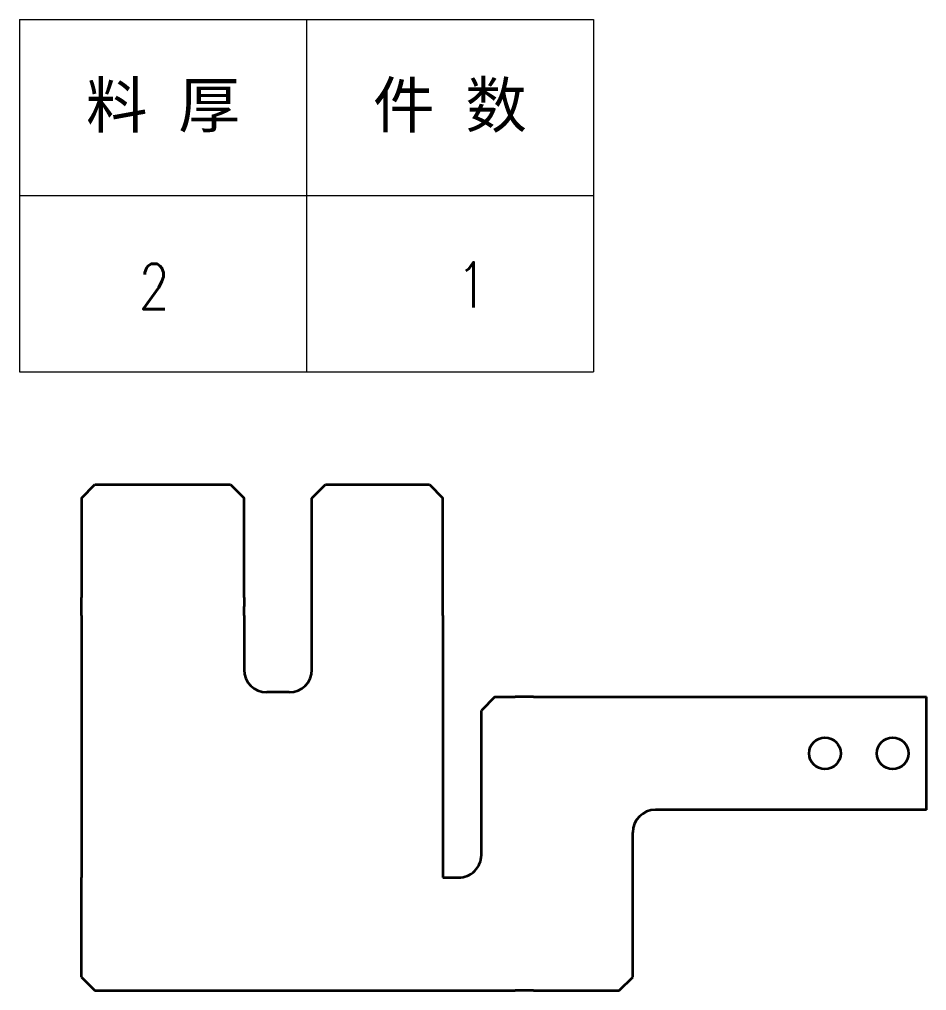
# Model space of a CAD drawing. Header units: millimetres. Extents: x 1333 to 359964, y -52803 to -5704.
# Drawn here: x 178596.5 to 178797.2, y -26052.2 to -25837.3 of the extents above; entities that cross this region are included whole.
import ezdxf
from ezdxf.enums import TextEntityAlignment as Align

# ---------------------------------------------------------------- set-up
doc = ezdxf.new("R2010")
doc.units = ezdxf.units.MM
doc.header["$LTSCALE"] = 0.5
doc.layers.add('标注线', color=3, linetype='Continuous', lineweight=18)
doc.styles.add('DIM', font='romans.shx', dxfattribs={"width": 0.8, "bigfont": 'bigfont.shx'})
doc.styles.get("Standard").update_dxf_attribs({"font": 'simplex.shx'})

# ---------------------------------------------------------------- blocks, each defined once
blk = doc.blocks.new('*T481')
at = {"color": 0, "linetype": 'ByBlock', "lineweight": -2, "transparency": 16777216}
for p, q in [((0, 0), (127, 0)), ((0, 0), (0, -78)), ((63.5, 0), (63.5, -78)), ((127, 0), (127, -78)), ((0, -39), (127, -39)), ((0, -78), (127, -78))]:
    blk.add_line(p, q, dxfattribs=at)
at = {"color": 0, "transparency": 16777216, "char_height": 10, "width": 60.5, "attachment_point": 5}
for s, insert in [('{\\fSimSun|b0|i0|c134|p2;料 厚}', (31.75, -19.5)), ('{\\fSimSun|b0|i0|c134|p2;件 数}', (95.25, -19.5))]:
    blk.add_mtext(s, dxfattribs=dict(at, insert=insert))
blk = doc.blocks.new('拆图参数')
blk.add_blockref('*T481', (-63.5, 78))
at = {"style": 'DIM', "width": 0.8}
blk.add_attdef('6', text='', height=10, dxfattribs=at).set_placement((-37.13, 18.91), align=Align.MIDDLE_LEFT)
blk.add_attdef('1', text='', height=10, dxfattribs=at).set_placement((36.65, 19.27), align=Align.MIDDLE_CENTER)

msp = doc.modelspace()

# ---------------------------------------------------------------- linework, layer by layer
at = {"color": 7, "lineweight": 35}
for p, q in [((178610.179, -25943.235), (178613.179, -25940.235)), ((178613.179, -25940.235), (178643.179, -25940.235)), ((178643.179, -25940.235), (178646.179, -25943.235)), ((178661.179, -25943.235), (178664.179, -25940.235)), ((178664.179, -25940.235), (178687.179, -25940.235)), ((178687.179, -25940.235), (178690.179, -25943.235)), ((178610.179, -25943.235), (178610.179, -25965.235)), ((178646.179, -25965.235), (178646.179, -25943.235)), ((178661.179, -25965.235), (178661.179, -25943.235)), ((178690.179, -25965.235), (178690.179, -25943.235)), ((178610.179, -25969.235), (178610.179, -25965.235)), ((178646.179, -25965.235), (178646.179, -25967.235)), ((178661.179, -25967.235), (178661.179, -25965.235)), ((178690.179, -25969.235), (178690.179, -25965.235)), ((178646.179, -25969.235), (178646.179, -25967.235)), ((178661.179, -25969.235), (178661.179, -25967.235)), ((178610.179, -25969.235), (178610.179, -26023.235)), ((178646.179, -25969.235), (178646.179, -25981.235)), ((178661.179, -25981.235), (178661.179, -25969.235)), ((178690.179, -25969.235), (178690.179, -26023.235)), ((178656.179, -25986.235), (178651.179, -25986.235)), ((178701.678, -25987.235), (178698.678, -25990.235)), ((178701.678, -25987.235), (178706.179, -25987.235)), ((178710.179, -25987.235), (178706.179, -25987.235)), ((178710.179, -25987.235), (178797.179, -25987.235)), ((178797.179, -26012.235), (178797.179, -25987.235)), ((178698.678, -26022.235), (178698.678, -25990.235)), ((178797.179, -26012.235), (178737.179, -26012.235)), ((178732.179, -26049.235), (178732.179, -26017.235)), ((178610.179, -26023.235), (178610.179, -26027.235)), ((178690.179, -26023.235), (178690.179, -26027.235)), ((178610.179, -26049.235), (178610.179, -26027.235)), ((178690.179, -26027.235), (178693.678, -26027.235)), ((178610.179, -26049.235), (178613.179, -26052.235)), ((178729.179, -26052.235), (178732.179, -26049.235)), ((178613.179, -26052.235), (178706.179, -26052.235)), ((178710.179, -26052.235), (178706.179, -26052.235)), ((178710.179, -26052.235), (178729.179, -26052.235))]:
    msp.add_line(p, q, dxfattribs=at)
for centre in [(178774.68, -25999.735), (178789.68, -25999.735)]:
    msp.add_circle(centre, 3.5, dxfattribs=at)
for centre, start, end in [((178651.179, -25981.235), 180, 270), ((178656.179, -25981.235), 270, 0), ((178737.179, -26017.235), 90, 180), ((178693.678, -26022.235), 270, 0.00001)]:
    msp.add_arc(centre, 5, start, end, dxfattribs=at)

# ---------------------------------------------------------------- block references
at = {"layer": '标注线'}
msp.add_blockref('拆图参数', (178659.979, -25915.325), dxfattribs=at).add_auto_attribs({'1': '1', '6': '2'})

doc.saveas('drawing.dxf')
